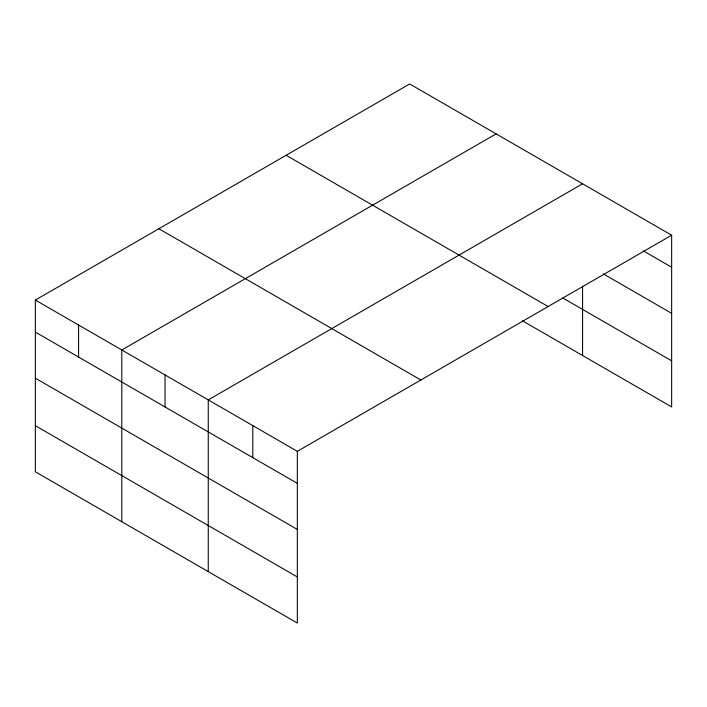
<?xml version="1.0" encoding="UTF-8"?>
<svg xmlns="http://www.w3.org/2000/svg" width="707" height="707" viewBox="0 0 707 707"><rect width="100%" height="100%" fill="white"/><g stroke="black" fill="none" stroke-linecap="round" stroke-linejoin="round"><path stroke-width="1.06" d="M671.65 235.21L409.671 83.956L35.35 300.068L35.35 471.79L297.329 623.044L297.329 451.322L671.65 235.21L671.65 406.932L522.438 320.784M496.12 133.87L121.807 349.983L121.807 521.704M582.577 183.785L208.256 399.897L208.256 571.618M643.22 250.826L671.65 267.237M603.424 273.945L671.65 313.334M562.843 298.018L671.65 360.835M286.141 155.275L548.128 306.529M158.872 228.75L420.859 380.004M35.35 300.068L297.329 451.322M35.35 332.096L297.329 483.349M35.35 378.192L297.329 529.446M35.35 425.694L297.329 576.947M582.577 286.211L582.577 355.506M252.797 425.605L252.797 457.632M165.031 374.94L165.031 406.967M78.574 325.026L78.574 357.053"/></g></svg>
